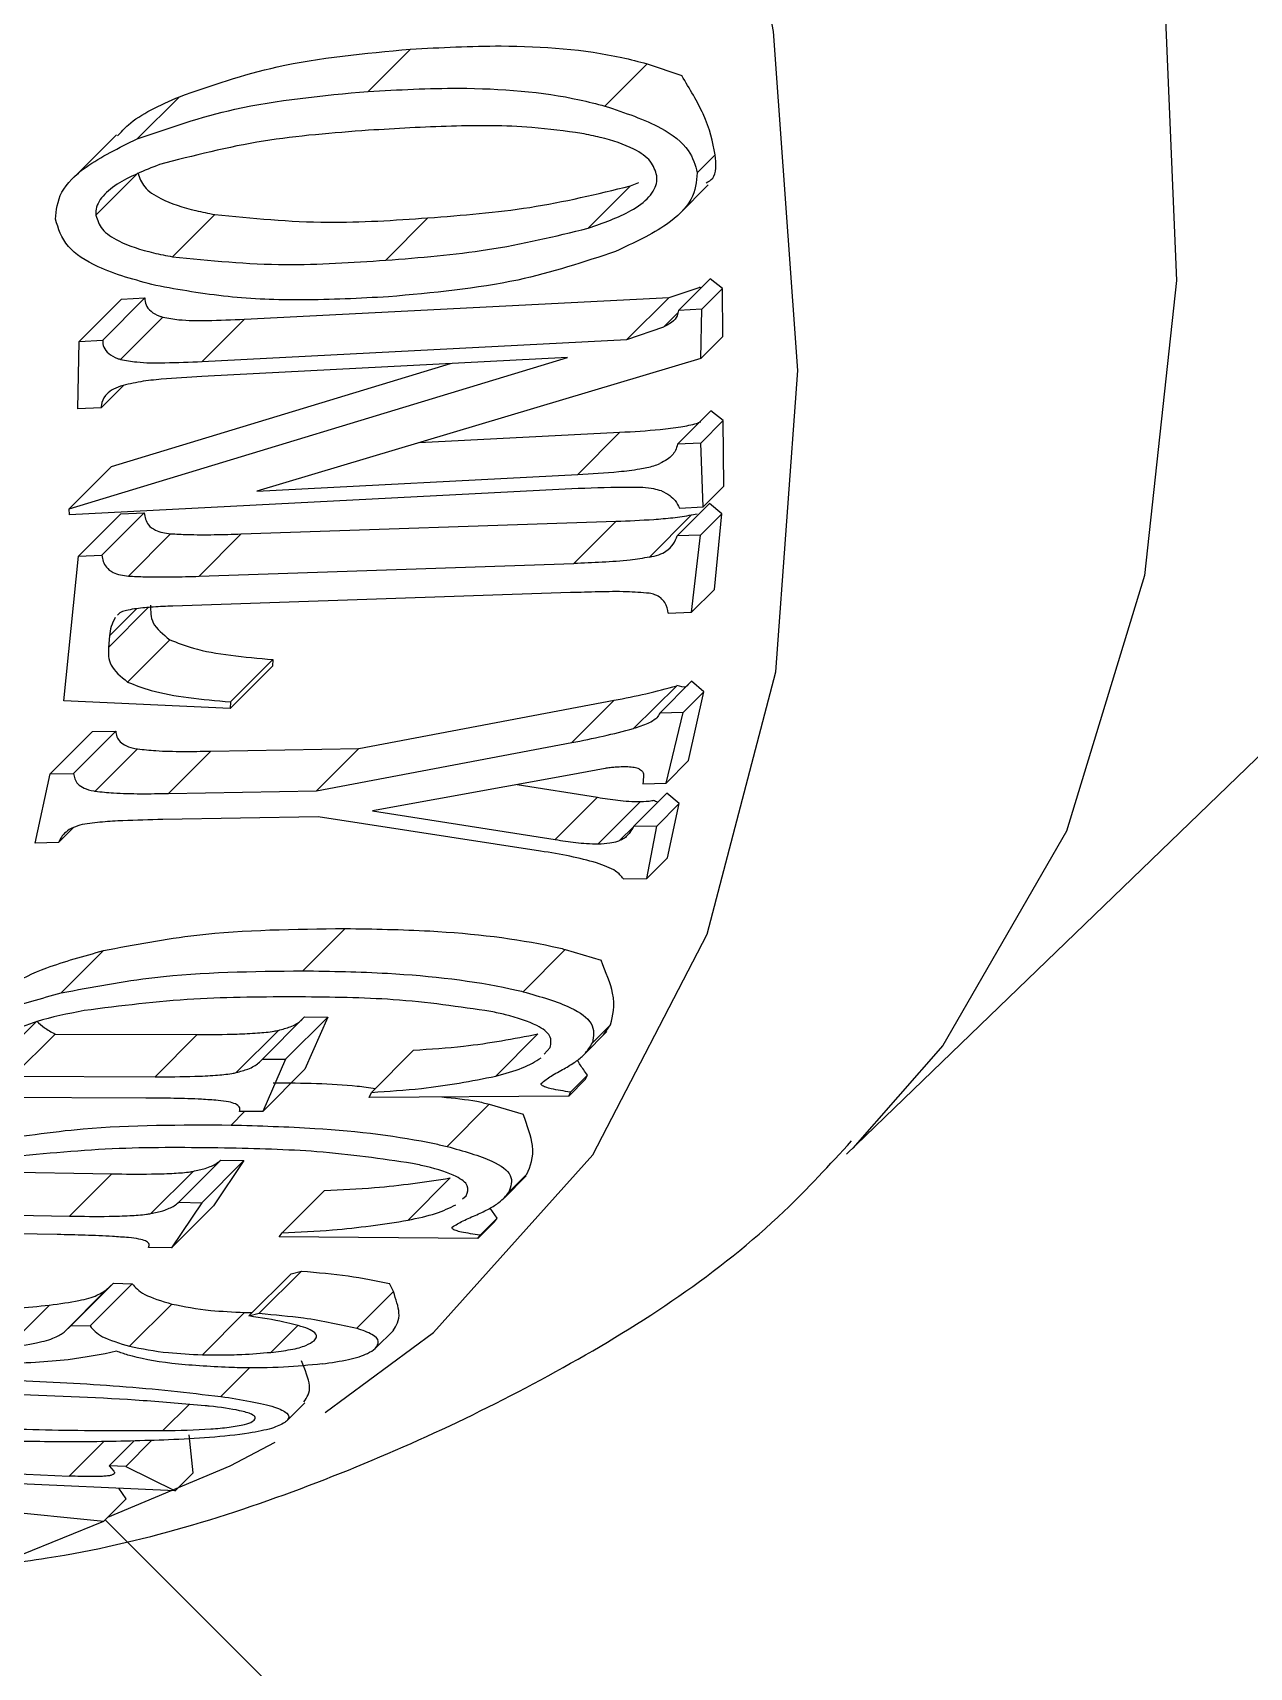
# Model space of a CAD drawing. Extents: x 1076 to 1148, y 508 to 635.
# Drawn here: x 1115.1716 to 1115.4432, y 553.81 to 554.1748 of the extents above; entities that cross this region are included whole.
import ezdxf

# ---------------------------------------------------------------- set-up
doc = ezdxf.new("R2010")
doc.units = 0
doc.header["$MEASUREMENT"] = 0
doc.layers.add('1', color=4, linetype='Continuous')
doc.layers.add('GEOMETRY', color=4, linetype='Continuous', lineweight=25)

# ---------------------------------------------------------------- blocks, each defined once
blk = doc.blocks.new('SUCTION 1235301')
at = {"layer": 'GEOMETRY'}
for p, q in [((0.56856, -2.12437), (0.9112, -1.79339)), ((0.47119, -1.87772), (0.46177, -1.88716)), ((0.51462, -1.89043), (0.52404, -1.881)), ((0.52404, -1.881), (0.53175, -1.88363)), ((0.41964, -1.88834), (0.41022, -1.89778)), ((0.40558, -1.89685), (0.39616, -1.90629)), ((0.53925, -1.9013), (0.53524, -1.90532)), ((0.41042, -1.90535), (0.401, -1.91479)), ((0.5203, -1.90826), (0.52222, -1.90747)), ((0.5203, -1.90826), (0.51088, -1.9177)), ((0.53123, -1.91446), (0.53764, -1.90804)), ((0.42753, -1.91464), (0.41811, -1.92407)), ((0.47512, -1.91539), (0.4657, -1.92483)), ((0.53103, -1.93605), (0.53811, -1.92896)), ((0.54087, -1.93116), (0.53811, -1.92896)), ((0.41194, -1.93324), (0.40252, -1.94267)), ((0.40672, -1.9335), (0.41194, -1.93324)), ((0.43417, -1.93801), (0.52893, -1.93312)), ((0.51951, -1.94255), (0.52893, -1.93312)), ((0.52893, -1.93312), (0.53567, -1.93092)), ((0.54087, -1.93116), (0.53626, -1.93578)), ((0.54093, -1.94183), (0.54087, -1.93116)), ((0.40672, -1.9335), (0.3973, -1.94294)), ((0.52778, -1.93972), (0.5309, -1.93659)), ((0.53626, -1.93578), (0.53103, -1.93605)), ((0.53599, -1.94678), (0.53626, -1.93578)), ((0.41592, -1.93753), (0.4065, -1.94697)), ((0.43417, -1.93801), (0.42475, -1.94745)), ((0.51951, -1.94255), (0.52778, -1.93972)), ((0.39697, -1.95802), (0.3973, -1.94294)), ((0.3973, -1.94294), (0.40252, -1.94267)), ((0.42475, -1.94745), (0.51951, -1.94255)), ((0.54093, -1.94183), (0.53599, -1.94678)), ((0.39505, -1.98031), (0.50628, -1.94655)), ((0.40447, -1.97087), (0.48016, -1.9479)), ((0.50628, -1.94655), (0.42468, -1.95076)), ((0.53599, -1.94678), (0.43689, -1.97637)), ((0.40715, -1.95279), (0.40219, -1.95775)), ((0.40219, -1.95775), (0.39697, -1.95802)), ((0.53828, -1.95842), (0.53081, -1.9659)), ((0.54104, -1.96062), (0.53828, -1.95842)), ((0.53604, -1.96563), (0.54104, -1.96062)), ((0.54113, -1.97528), (0.54104, -1.96062)), ((0.47313, -1.96555), (0.51796, -1.96323)), ((0.51796, -1.96323), (0.50854, -1.97267)), ((0.53604, -1.96563), (0.53081, -1.9659)), ((0.53651, -1.9799), (0.53604, -1.96563)), ((0.40447, -1.97087), (0.39505, -1.98031)), ((0.43689, -1.97637), (0.50854, -1.97267)), ((0.50865, -1.97581), (0.3951, -1.98167)), ((0.53651, -1.9799), (0.54113, -1.97528)), ((0.3951, -1.98167), (0.39505, -1.98031)), ((0.53076, -1.98634), (0.53795, -1.97914)), ((0.53129, -1.98017), (0.53651, -1.9799)), ((0.54071, -1.98143), (0.53795, -1.97914)), ((0.40655, -1.98142), (0.39713, -1.99085)), ((0.41177, -1.98124), (0.40235, -1.99068)), ((0.40655, -1.98142), (0.41177, -1.98124)), ((0.43346, -1.98593), (0.5171, -1.9831)), ((0.5171, -1.9831), (0.50768, -1.99254)), ((0.52455, -1.99112), (0.53397, -1.98168)), ((0.53397, -1.98168), (0.5352, -1.9814)), ((0.53598, -1.98616), (0.54071, -1.98143)), ((0.53904, -1.99832), (0.54071, -1.98143)), ((0.41769, -1.98588), (0.40827, -1.99531)), ((0.43346, -1.98593), (0.42404, -1.99537)), ((0.53598, -1.98616), (0.53076, -1.98634)), ((0.53398, -2.00339), (0.53598, -1.98616)), ((0.39384, -2.02313), (0.39713, -1.99085)), ((0.39713, -1.99085), (0.40235, -1.99068)), ((0.42404, -1.99537), (0.50768, -1.99254)), ((0.50693, -1.99902), (0.41816, -2.00203)), ((0.53904, -1.99832), (0.53398, -2.00339)), ((0.4127, -2.00235), (0.40381, -2.01126)), ((0.4101, -2.0026), (0.40406, -2.00865)), ((0.40637, -2.00355), (0.40586, -2.00404)), ((0.52876, -2.00357), (0.53398, -2.00339)), ((0.40406, -2.00865), (0.40381, -2.01126)), ((0.41748, -2.00954), (0.40806, -2.01897)), ((0.44041, -2.01541), (0.43099, -2.02485)), ((0.4405, -2.01397), (0.43108, -2.02341)), ((0.4405, -2.01397), (0.44041, -2.01541)), ((0.52099, -2.02935), (0.53066, -2.01981)), ((0.53393, -2.0188), (0.52685, -2.0259)), ((0.53667, -2.02118), (0.53393, -2.0188)), ((0.43099, -2.02485), (0.39384, -2.02313)), ((0.43108, -2.02341), (0.43099, -2.02485)), ((0.4597, -2.03381), (0.51668, -2.02305)), ((0.51668, -2.02305), (0.50726, -2.03249)), ((0.53205, -2.0258), (0.53667, -2.02118)), ((0.53331, -2.03651), (0.53667, -2.02118)), ((0.53205, -2.0258), (0.52685, -2.0259)), ((0.52827, -2.04156), (0.53205, -2.0258)), ((0.40022, -2.03002), (0.3908, -2.03946)), ((0.40543, -2.02993), (0.39601, -2.03937)), ((0.40022, -2.03002), (0.40543, -2.02993)), ((0.4103, -2.03389), (0.40088, -2.04333)), ((0.42664, -2.03441), (0.41722, -2.04384)), ((0.42664, -2.03441), (0.4597, -2.03381)), ((0.45028, -2.04325), (0.50726, -2.03249)), ((0.45028, -2.04325), (0.4597, -2.03381)), ((0.51464, -2.03827), (0.50663, -2.03976)), ((0.52827, -2.04156), (0.53331, -2.03651)), ((0.38742, -2.0549), (0.3908, -2.03946)), ((0.3908, -2.03946), (0.39601, -2.03937)), ((0.50663, -2.03976), (0.46276, -2.04771)), ((0.495, -2.04187), (0.51296, -2.0447)), ((0.52306, -2.04166), (0.52827, -2.04156)), ((0.41722, -2.04384), (0.45028, -2.04325)), ((0.51296, -2.0447), (0.50354, -2.05413)), ((0.52255, -2.04565), (0.51313, -2.05508)), ((0.521, -2.05122), (0.52847, -2.04374)), ((0.52621, -2.05112), (0.53121, -2.04611)), ((0.53121, -2.04611), (0.52847, -2.04374)), ((0.52856, -2.05819), (0.53121, -2.04611)), ((0.45061, -2.04903), (0.41595, -2.04965)), ((0.50024, -2.0567), (0.45061, -2.04903)), ((0.46276, -2.04771), (0.50354, -2.05413)), ((0.39598, -2.05145), (0.39263, -2.05481)), ((0.51786, -2.05437), (0.52098, -2.05125)), ((0.52621, -2.05112), (0.521, -2.05122)), ((0.52395, -2.06282), (0.52621, -2.05112)), ((0.39263, -2.05481), (0.38742, -2.0549)), ((0.52856, -2.05819), (0.52395, -2.06282)), ((0.51874, -2.06291), (0.52395, -2.06282)), ((0.45662, -2.07398), (0.4472, -2.08341)), ((0.40269, -2.07891), (0.39327, -2.08835)), ((0.49635, -2.08808), (0.50577, -2.07864)), ((0.50577, -2.07864), (0.51377, -2.08107)), ((0.44758, -2.09371), (0.43816, -2.10315)), ((0.45275, -2.09373), (0.44333, -2.10317)), ((0.44758, -2.09371), (0.45275, -2.09373)), ((0.45275, -2.09373), (0.44766, -2.1054)), ((0.38781, -2.09462), (0.37839, -2.10405)), ((0.3919, -2.09752), (0.38248, -2.10695)), ((0.3919, -2.09752), (0.42363, -2.09762)), ((0.44174, -2.0967), (0.43232, -2.10614)), ((0.49024, -2.10694), (0.49966, -2.0975)), ((0.50997, -2.10208), (0.51508, -2.09696)), ((0.51185, -2.09946), (0.51587, -2.09544)), ((0.51429, -2.09773), (0.51587, -2.09544)), ((0.42363, -2.09762), (0.41421, -2.10706)), ((0.47191, -2.10111), (0.46249, -2.11054)), ((0.50108, -2.10205), (0.50241, -2.10051)), ((0.43816, -2.10315), (0.44333, -2.10317)), ((0.44333, -2.10317), (0.43824, -2.11483)), ((0.38248, -2.10695), (0.41421, -2.10706)), ((0.44766, -2.1054), (0.43824, -2.11483)), ((0.51032, -2.1076), (0.50655, -2.11137)), ((0.50694, -2.11048), (0.51075, -2.10667)), ((0.51032, -2.1076), (0.51075, -2.10667)), ((0.41214, -2.11181), (0.37684, -2.11169)), ((0.46201, -2.11166), (0.46249, -2.11054)), ((0.50655, -2.11137), (0.46201, -2.11166)), ((0.50655, -2.11137), (0.50694, -2.11048)), ((0.43419, -2.11482), (0.43118, -2.11783)), ((0.43824, -2.11483), (0.43307, -2.11482)), ((0.47938, -2.12261), (0.48879, -2.11317)), ((0.48879, -2.11317), (0.4964, -2.11543)), ((0.42891, -2.12564), (0.41949, -2.13508)), ((0.43404, -2.12572), (0.42462, -2.13516)), ((0.43404, -2.12572), (0.42729, -2.13583)), ((0.42891, -2.12564), (0.43404, -2.12572)), ((0.37307, -2.12821), (0.40456, -2.12873)), ((0.40456, -2.12873), (0.39514, -2.13817)), ((0.42268, -2.12817), (0.41326, -2.13761)), ((0.47067, -2.13909), (0.48009, -2.12965)), ((0.4921, -2.13413), (0.49706, -2.12916)), ((0.49319, -2.13284), (0.49721, -2.12882)), ((0.49619, -2.12984), (0.49721, -2.12882)), ((0.452, -2.13242), (0.44258, -2.14186)), ((0.48286, -2.13433), (0.48367, -2.13363)), ((0.36365, -2.13764), (0.39514, -2.13817)), ((0.42462, -2.13516), (0.41787, -2.14526)), ((0.42729, -2.13583), (0.41787, -2.14526)), ((0.41949, -2.13508), (0.42462, -2.13516)), ((0.49054, -2.13859), (0.48901, -2.13636)), ((0.48999, -2.13941), (0.48622, -2.14318)), ((0.48674, -2.1424), (0.49054, -2.13859)), ((0.48999, -2.13941), (0.49054, -2.13859)), ((0.39239, -2.14228), (0.35735, -2.1417)), ((0.44194, -2.14282), (0.44258, -2.14186)), ((0.48622, -2.14318), (0.44194, -2.14282)), ((0.48622, -2.14318), (0.48674, -2.1424)), ((0.41787, -2.14526), (0.41273, -2.14518)), ((0.44456, -2.15101), (0.43514, -2.16045)), ((0.43748, -2.15985), (0.4469, -2.15042)), ((0.44456, -2.15101), (0.4469, -2.15042)), ((0.40333, -2.15461), (0.39391, -2.16404)), ((0.40493, -2.15311), (0.39551, -2.16255)), ((0.40912, -2.15324), (0.3997, -2.16268)), ((0.40333, -2.15461), (0.40493, -2.15311)), ((0.40493, -2.15311), (0.40912, -2.15324)), ((0.45924, -2.16319), (0.4674, -2.15501)), ((0.4674, -2.15501), (0.46657, -2.15318)), ((0.39064, -2.15803), (0.38122, -2.16746)), ((0.41796, -2.15778), (0.40854, -2.16722)), ((0.39391, -2.16404), (0.39551, -2.16255)), ((0.39551, -2.16255), (0.3997, -2.16268)), ((0.43419, -2.15966), (0.42477, -2.1691)), ((0.43419, -2.15966), (0.4359, -2.15968)), ((0.43514, -2.16045), (0.43748, -2.15985)), ((0.446, -2.16261), (0.44006, -2.16856)), ((0.46343, -2.16763), (0.46747, -2.16358)), ((0.4289, -2.17841), (0.43533, -2.17197)), ((0.42183, -2.18018), (0.41598, -2.18604)), ((0.44359, -2.18387), (0.44766, -2.1798)), ((0.40275, -2.18845), (0.39503, -2.19618)), ((0.40952, -2.18829), (0.40394, -2.19388)), ((0.40768, -2.19405), (0.41352, -2.18819)), ((0.42269, -2.19543), (0.42181, -2.18697)), ((0.30823, -2.19239), (0.39503, -2.19618)), ((0.41868, -2.19944), (0.30446, -2.19446)), ((0.40394, -2.19388), (0.40499, -2.19509)), ((0.40768, -2.19405), (0.40394, -2.19388)), ((0.40768, -2.19405), (0.41868, -2.19944)), ((0.42269, -2.19543), (0.41868, -2.19944)), ((0.40773, -2.20126), (0.40609, -2.19889)), ((0.40277, -2.20623), (0.40773, -2.20126)), ((0.37458, -2.20339), (0.40277, -2.20623)), ((0.38447, -2.2137), (0.40277, -2.20623))]:
    blk.add_line(p, q, dxfattribs=at)
at = {"layer": 'GEOMETRY', "flags": 128}
for points in [[(-0.12063, -0.56189), (-0.0162, -0.68045), (0.08279, -0.79993), (0.17562, -0.91943), (0.26161, -1.03807), (0.3401, -1.15497), (0.41053, -1.26927), (0.47237, -1.38012), (0.52516, -1.48669), (0.56851, -1.58821), (0.60211, -1.68392), (0.6257, -1.77311), (0.6391, -1.85512), (0.64222, -1.92934), (0.63504, -1.99522), (0.61761, -2.05228), (0.59005, -2.10009), (0.56993, -2.12303)], [(0.45219, -2.182), (0.47634, -2.16414), (0.51191, -2.12449), (0.53744, -2.07522), (0.55274, -2.01671), (0.55769, -1.94941), (0.55225, -1.87382), (0.53646, -1.79052), (0.51046, -1.70014), (0.47442, -1.60338), (0.42863, -1.50097), (0.37344, -1.39368), (0.30926, -1.28234), (0.23659, -1.1678), (0.15597, -1.05091), (0.06803, -0.93258), (-0.02658, -0.81371), (-0.12712, -0.69519), (-0.23284, -0.57793), (-0.34293, -0.46283), (-0.45656, -0.35076), (-0.57285, -0.24257)], [(0.40365, -2.20535), (0.43101, -2.19387), (0.44105, -2.18862)]]:
    blk.add_lwpolyline(points, dxfattribs=at)
at = {"layer": 'GEOMETRY'}
for points, knots in [([(0.41964, -1.88834), (0.42673, -1.88587), (0.44256, -1.88036), (0.46101, -1.87866), (0.47119, -1.87772)], [0, 0, 0, 0, 0.448154, 1, 1, 1, 1]), ([(0.47119, -1.87772), (0.47794, -1.87737), (0.494, -1.87651), (0.51234, -1.87796), (0.52217, -1.88051), (0.52404, -1.881)], [0, 0, 0, 0, 0.369437, 0.879745, 1, 1, 1, 1]), ([(0.53925, -1.9013), (0.53867, -1.89844), (0.53764, -1.89337), (0.53354, -1.88659), (0.53175, -1.88363)], [0, 0, 0, 0, 0.562728, 1, 1, 1, 1]), ([(0.40584, -1.89711), (0.40659, -1.89626), (0.40955, -1.89285), (0.41532, -1.89027), (0.41964, -1.88834)], [0, 0, 0, 0, 0.251595, 1, 1, 1, 1]), ([(0.41022, -1.89778), (0.41731, -1.89531), (0.43314, -1.8898), (0.45159, -1.8881), (0.46177, -1.88716)], [0, 0, 0, 0, 0.448154, 1, 1, 1, 1]), ([(0.46177, -1.88716), (0.46852, -1.8868), (0.48458, -1.88595), (0.50292, -1.8874), (0.51275, -1.88995), (0.51462, -1.89043)], [0, 0, 0, 0, 0.369437, 0.879745, 1, 1, 1, 1]), ([(0.51462, -1.89043), (0.51907, -1.89192), (0.5268, -1.8945), (0.53375, -1.89995), (0.53477, -1.90362), (0.53524, -1.90532)], [0, 0, 0, 0, 0.422293, 0.73284, 1, 1, 1, 1]), ([(0.46187, -1.89584), (0.45394, -1.89644), (0.43775, -1.89766), (0.42281, -1.90151), (0.41518, -1.90348)], [0, 0, 0, 0, 0.489644, 1, 1, 1, 1]), ([(0.50945, -1.89655), (0.50577, -1.89604), (0.49641, -1.89475), (0.48019, -1.89474), (0.46802, -1.89547), (0.46187, -1.89584)], [0, 0, 0, 0, 0.243651, 0.617669, 1, 1, 1, 1]), ([(0.5262, -1.90598), (0.52587, -1.90487), (0.52522, -1.90266), (0.52076, -1.89959), (0.51511, -1.89768), (0.51084, -1.89682), (0.50945, -1.89655)], [0, 0, 0, 0, 0.244953, 0.489969, 0.834273, 1, 1, 1, 1]), ([(0.39199, -1.91568), (0.39218, -1.91367), (0.39255, -1.90964), (0.39898, -1.90321), (0.40614, -1.89975), (0.41022, -1.89778)], [0, 0, 0, 0, 0.300532, 0.601218, 1, 1, 1, 1]), ([(0.41518, -1.90348), (0.41179, -1.90484), (0.40653, -1.90694), (0.40191, -1.91086), (0.40091, -1.91332), (0.40099, -1.91461), (0.401, -1.91479)], [0, 0, 0, 0, 0.457157, 0.707362, 0.959246, 1, 1, 1, 1]), ([(0.5372, -1.90758), (0.53775, -1.90729), (0.53961, -1.9063), (0.5394, -1.90337), (0.53925, -1.9013)], [0, 0, 0, 0, 0.295669, 1, 1, 1, 1]), ([(0.41042, -1.90535), (0.41075, -1.90643), (0.41142, -1.9086), (0.41595, -1.91161), (0.42171, -1.91349), (0.42611, -1.91436), (0.42753, -1.91464)], [0, 0, 0, 0, 0.238206, 0.476221, 0.831137, 1, 1, 1, 1]), ([(0.51088, -1.9177), (0.51427, -1.9165), (0.51971, -1.91458), (0.5248, -1.91078), (0.52627, -1.90799), (0.52622, -1.9064), (0.5262, -1.90598)], [0, 0, 0, 0, 0.413164, 0.661, 0.910235, 1, 1, 1, 1]), ([(0.53524, -1.90532), (0.53505, -1.90733), (0.53468, -1.91135), (0.52824, -1.91764), (0.52108, -1.92097), (0.51701, -1.92286)], [0, 0, 0, 0, 0.301389, 0.60292, 1, 1, 1, 1]), ([(0.47512, -1.91539), (0.48278, -1.91479), (0.49839, -1.91356), (0.5129, -1.91005), (0.5203, -1.90826)], [0, 0, 0, 0, 0.490617, 1, 1, 1, 1]), ([(0.401, -1.91479), (0.40134, -1.91587), (0.402, -1.91803), (0.40653, -1.92105), (0.41229, -1.92292), (0.41669, -1.92379), (0.41811, -1.92407)], [0, 0, 0, 0, 0.2382055, 0.4762212, 0.8311368, 1, 1, 1, 1]), ([(0.42753, -1.91464), (0.43588, -1.91546), (0.45141, -1.917), (0.46763, -1.9159), (0.47512, -1.91539)], [0, 0, 0, 0, 0.537742, 1, 1, 1, 1]), ([(0.41436, -1.93048), (0.40981, -1.92926), (0.40187, -1.92712), (0.39385, -1.92181), (0.39263, -1.91777), (0.39199, -1.91568)], [0, 0, 0, 0, 0.392612, 0.685296, 1, 1, 1, 1]), ([(0.4657, -1.92483), (0.47336, -1.92423), (0.48897, -1.923), (0.50348, -1.91949), (0.51088, -1.9177)], [0, 0, 0, 0, 0.490617, 1, 1, 1, 1]), ([(0.41811, -1.92407), (0.42646, -1.9249), (0.44199, -1.92644), (0.45821, -1.92534), (0.4657, -1.92483)], [0, 0, 0, 0, 0.537742, 1, 1, 1, 1]), ([(0.51701, -1.92286), (0.5099, -1.92524), (0.49432, -1.93045), (0.47617, -1.93211), (0.4663, -1.933)], [0, 0, 0, 0, 0.45634, 1, 1, 1, 1]), ([(0.41194, -1.93324), (0.41197, -1.93376), (0.41204, -1.93482), (0.41312, -1.93626), (0.41465, -1.93712), (0.4157, -1.93746), (0.41592, -1.93753)], [0, 0, 0, 0, 0.312572, 0.626934, 0.92079, 1, 1, 1, 1]), ([(0.4663, -1.933), (0.45987, -1.93334), (0.44782, -1.93398), (0.43003, -1.93329), (0.41965, -1.93143), (0.41436, -1.93048)], [0, 0, 0, 0, 0.358689, 0.672976, 1, 1, 1, 1]), ([(0.53609, -1.93098), (0.53607, -1.93098), (0.53594, -1.93096), (0.53579, -1.93094), (0.53567, -1.93092)], [0, 0, 0, 0, 0.145565, 1, 1, 1, 1]), ([(0.53103, -1.93605), (0.53097, -1.93645), (0.53084, -1.93736), (0.52978, -1.93868), (0.5284, -1.93939), (0.52778, -1.93972)], [0, 0, 0, 0, 0.306678, 0.687987, 1, 1, 1, 1]), ([(0.41592, -1.93753), (0.4171, -1.93775), (0.42019, -1.93832), (0.4265, -1.93831), (0.43139, -1.93812), (0.43417, -1.93801)], [0, 0, 0, 0, 0.211971, 0.552192, 1, 1, 1, 1]), ([(0.40252, -1.94267), (0.40255, -1.9432), (0.40262, -1.94426), (0.4037, -1.9457), (0.40523, -1.94656), (0.40628, -1.9469), (0.4065, -1.94697)], [0, 0, 0, 0, 0.312572, 0.626934, 0.92079, 1, 1, 1, 1]), ([(0.4065, -1.94697), (0.40768, -1.94719), (0.41077, -1.94776), (0.41708, -1.94775), (0.42197, -1.94756), (0.42475, -1.94745)], [0, 0, 0, 0, 0.211971, 0.552192, 1, 1, 1, 1]), ([(0.42468, -1.95076), (0.42166, -1.95095), (0.41709, -1.95123), (0.41091, -1.95186), (0.408, -1.95257), (0.40652, -1.95293)], [0, 0, 0, 0, 0.4912147, 0.7417402, 1, 1, 1, 1]), ([(0.40652, -1.95293), (0.4058, -1.95322), (0.40434, -1.95382), (0.40277, -1.95528), (0.40224, -1.95663), (0.4022, -1.95754), (0.40219, -1.95775)], [0, 0, 0, 0, 0.239865, 0.479166, 0.875306, 1, 1, 1, 1]), ([(0.51796, -1.96323), (0.52098, -1.96306), (0.52555, -1.96279), (0.53127, -1.96209), (0.53437, -1.96152), (0.53569, -1.96103), (0.53599, -1.96092)], [0, 0, 0, 0, 0.486991, 0.737228, 0.94055, 1, 1, 1, 1]), ([(0.53081, -1.9659), (0.53069, -1.96637), (0.5304, -1.96754), (0.52907, -1.96907), (0.52745, -1.96993), (0.52689, -1.97022)], [0, 0, 0, 0, 0.30614, 0.75962, 1, 1, 1, 1]), ([(0.50854, -1.97267), (0.51161, -1.97249), (0.51627, -1.97222), (0.52194, -1.97151), (0.52511, -1.97092), (0.52645, -1.9704), (0.52689, -1.97022)], [0, 0, 0, 0, 0.484618, 0.734437, 0.912391, 1, 1, 1, 1]), ([(0.52721, -1.97631), (0.52667, -1.97615), (0.5247, -1.97559), (0.51818, -1.97543), (0.51253, -1.97565), (0.50865, -1.97581)], [0, 0, 0, 0, 0.10782, 0.386062, 1, 1, 1, 1]), ([(0.52721, -1.97631), (0.52788, -1.97664), (0.52916, -1.97729), (0.53051, -1.97862), (0.531, -1.9796), (0.53129, -1.98017)], [0, 0, 0, 0, 0.311781, 0.598665, 1, 1, 1, 1]), ([(0.41177, -1.98124), (0.41193, -1.98216), (0.41217, -1.98355), (0.41396, -1.98501), (0.41578, -1.98567), (0.41708, -1.98581), (0.41769, -1.98588)], [0, 0, 0, 0, 0.465277, 0.702556, 0.861157, 1, 1, 1, 1]), ([(0.5171, -1.9831), (0.5199, -1.98298), (0.52413, -1.9828), (0.52979, -1.98234), (0.53258, -1.9819), (0.53397, -1.98168)], [0, 0, 0, 0, 0.494996, 0.745897, 1, 1, 1, 1]), ([(0.41769, -1.98588), (0.41892, -1.98594), (0.42211, -1.98611), (0.4274, -1.9861), (0.43144, -1.98599), (0.43346, -1.98593)], [0, 0, 0, 0, 0.238987, 0.618487, 1, 1, 1, 1]), ([(0.52455, -1.99112), (0.52528, -1.99095), (0.52673, -1.99061), (0.52866, -1.98959), (0.5301, -1.98813), (0.53053, -1.98696), (0.53076, -1.98634)], [0, 0, 0, 0, 0.183264, 0.366181, 0.661839, 1, 1, 1, 1]), ([(0.40235, -1.99068), (0.40251, -1.9916), (0.40275, -1.99299), (0.40454, -1.99445), (0.40636, -1.99511), (0.40766, -1.99525), (0.40827, -1.99531)], [0, 0, 0, 0, 0.465277, 0.702556, 0.861157, 1, 1, 1, 1]), ([(0.52455, -1.99112), (0.52313, -1.99134), (0.51967, -1.99188), (0.51398, -1.99228), (0.50979, -1.99245), (0.50768, -1.99254)], [0, 0, 0, 0, 0.2588521, 0.6277633, 1, 1, 1, 1]), ([(0.40827, -1.99531), (0.4095, -1.99538), (0.4127, -1.99554), (0.41798, -1.99554), (0.42202, -1.99542), (0.42404, -1.99537)], [0, 0, 0, 0, 0.238987, 0.618487, 1, 1, 1, 1]), ([(0.52452, -1.99916), (0.52283, -1.99903), (0.51915, -1.99873), (0.51319, -1.99884), (0.50902, -1.99896), (0.50693, -1.99902)], [0, 0, 0, 0, 0.296256, 0.647343, 1, 1, 1, 1]), ([(0.41816, -2.00203), (0.41672, -2.00209), (0.41401, -2.0022), (0.41064, -2.00249), (0.40835, -2.00286), (0.40707, -2.00319), (0.40656, -2.00345), (0.40637, -2.00355)], [0, 0, 0, 0, 0.352117, 0.658637, 0.817784, 0.929647, 1, 1, 1, 1]), ([(0.41323, -2.00182), (0.4132, -2.00316), (0.41314, -2.00596), (0.416, -2.00831), (0.41748, -2.00954)], [0, 0, 0, 0, 0.481096, 1, 1, 1, 1]), ([(0.52876, -2.00357), (0.5286, -2.00277), (0.52837, -2.0016), (0.52721, -2.00024), (0.52605, -1.9995), (0.52496, -1.99926), (0.52452, -1.99916)], [0, 0, 0, 0, 0.472775, 0.689047, 0.871782, 1, 1, 1, 1]), ([(0.40532, -2.00456), (0.40498, -2.00524), (0.40428, -2.0066), (0.40413, -2.00796), (0.40406, -2.00865)], [0, 0, 0, 0, 0.495262, 1, 1, 1, 1]), ([(0.41748, -2.00954), (0.41917, -2.0102), (0.42533, -2.01262), (0.43413, -2.0134), (0.4405, -2.01397)], [0, 0, 0, 0, 0.27537, 1, 1, 1, 1]), ([(0.40381, -2.01126), (0.40378, -2.0126), (0.40372, -2.01539), (0.40658, -2.01775), (0.40806, -2.01897)], [0, 0, 0, 0, 0.481096, 1, 1, 1, 1]), ([(0.40806, -2.01897), (0.40975, -2.01964), (0.41591, -2.02205), (0.42471, -2.02284), (0.43108, -2.02341)], [0, 0, 0, 0, 0.2753697, 1, 1, 1, 1]), ([(0.51668, -2.02305), (0.51907, -2.02258), (0.52388, -2.02163), (0.52839, -2.02044), (0.53065, -2.01985)], [0, 0, 0, 0, 0.4980935, 1, 1, 1, 1]), ([(0.53331, -2.01942), (0.53315, -2.01967), (0.53274, -2.02031), (0.53147, -2.01998), (0.53069, -2.01978)], [0, 0, 0, 0, 0.3845139, 1, 1, 1, 1]), ([(0.52685, -2.0259), (0.52669, -2.02625), (0.52637, -2.02695), (0.52468, -2.0281), (0.5227, -2.02887), (0.52126, -2.02928), (0.52099, -2.02935)], [0, 0, 0, 0, 0.255924, 0.511916, 0.909743, 1, 1, 1, 1]), ([(0.40543, -2.02993), (0.40557, -2.03076), (0.40577, -2.03196), (0.40768, -2.03326), (0.40924, -2.03372), (0.41019, -2.03388), (0.4103, -2.03389)], [0, 0, 0, 0, 0.5134051, 0.7409912, 0.9704521, 1, 1, 1, 1]), ([(0.50726, -2.03249), (0.50961, -2.03202), (0.51433, -2.03109), (0.51876, -2.02994), (0.52099, -2.02935)], [0, 0, 0, 0, 0.498181, 1, 1, 1, 1]), ([(0.4103, -2.03389), (0.41164, -2.03404), (0.41489, -2.03439), (0.42045, -2.03448), (0.42457, -2.03443), (0.42664, -2.03441)], [0, 0, 0, 0, 0.259045, 0.627564, 1, 1, 1, 1]), ([(0.51873, -2.03791), (0.51813, -2.03793), (0.51714, -2.03796), (0.51577, -2.0381), (0.51502, -2.03821), (0.51464, -2.03827)], [0, 0, 0, 0, 0.437054, 0.717076, 1, 1, 1, 1]), ([(0.52231, -2.03839), (0.52195, -2.03827), (0.52121, -2.03803), (0.51991, -2.03791), (0.51906, -2.03791), (0.51873, -2.03791)], [0, 0, 0, 0, 0.369558, 0.755437, 1, 1, 1, 1]), ([(0.52231, -2.03839), (0.52249, -2.03849), (0.52314, -2.03889), (0.52331, -2.04004), (0.52316, -2.04102), (0.52306, -2.04166)], [0, 0, 0, 0, 0.117015, 0.435023, 1, 1, 1, 1]), ([(0.39601, -2.03937), (0.39615, -2.0402), (0.39635, -2.04139), (0.39826, -2.0427), (0.39982, -2.04316), (0.40077, -2.04331), (0.40088, -2.04333)], [0, 0, 0, 0, 0.513405, 0.740991, 0.970452, 1, 1, 1, 1]), ([(0.40088, -2.04333), (0.40222, -2.04348), (0.40547, -2.04383), (0.41103, -2.04392), (0.41515, -2.04387), (0.41722, -2.04384)], [0, 0, 0, 0, 0.259045, 0.627564, 1, 1, 1, 1]), ([(0.51296, -2.0447), (0.51447, -2.04492), (0.51674, -2.04526), (0.51994, -2.0456), (0.52168, -2.04563), (0.52255, -2.04565)], [0, 0, 0, 0, 0.49363, 0.744215, 1, 1, 1, 1]), ([(0.52255, -2.04565), (0.52342, -2.04561), (0.52439, -2.04556), (0.52531, -2.04541), (0.52542, -2.0454)], [0, 0, 0, 0, 0.888915, 1, 1, 1, 1]), ([(0.52645, -2.04577), (0.52627, -2.04573), (0.52596, -2.04566), (0.52558, -2.04548), (0.52542, -2.0454)], [0, 0, 0, 0, 0.575563, 1, 1, 1, 1]), ([(0.41595, -2.04965), (0.41298, -2.04973), (0.4085, -2.04984), (0.40242, -2.05014), (0.39945, -2.05058), (0.39795, -2.0508)], [0, 0, 0, 0, 0.493576, 0.743801, 1, 1, 1, 1]), ([(0.39795, -2.0508), (0.39727, -2.051), (0.39572, -2.05143), (0.39364, -2.05284), (0.39304, -2.05401), (0.39263, -2.05481)], [0, 0, 0, 0, 0.200793, 0.458279, 1, 1, 1, 1]), ([(0.521, -2.05122), (0.52076, -2.05166), (0.52035, -2.05242), (0.51951, -2.05339), (0.51872, -2.05403), (0.51806, -2.05429), (0.51786, -2.05437)], [0, 0, 0, 0, 0.401694, 0.692357, 0.906561, 1, 1, 1, 1]), ([(0.51272, -2.0593), (0.5108, -2.05879), (0.50692, -2.05777), (0.50248, -2.05706), (0.50024, -2.0567)], [0, 0, 0, 0, 0.495311, 1, 1, 1, 1]), ([(0.50354, -2.05413), (0.50505, -2.05436), (0.50732, -2.0547), (0.51052, -2.05504), (0.51226, -2.05507), (0.51313, -2.05508)], [0, 0, 0, 0, 0.49363, 0.744215, 1, 1, 1, 1]), ([(0.51313, -2.05508), (0.514, -2.05504), (0.51554, -2.05497), (0.5171, -2.05462), (0.51775, -2.05441), (0.51786, -2.05437)], [0, 0, 0, 0, 0.5122, 0.913401, 1, 1, 1, 1]), ([(0.51874, -2.06291), (0.51826, -2.06231), (0.51714, -2.0609), (0.51433, -2.05988), (0.51272, -2.0593)], [0, 0, 0, 0, 0.427082, 1, 1, 1, 1]), ([(0.40269, -2.07891), (0.40955, -2.0776), (0.42666, -2.07432), (0.4454, -2.0741), (0.45662, -2.07398)], [0, 0, 0, 0, 0.4014137, 1, 1, 1, 1]), ([(0.45662, -2.07398), (0.46296, -2.07408), (0.47938, -2.07436), (0.49602, -2.07635), (0.50481, -2.07841), (0.50577, -2.07864)], [0, 0, 0, 0, 0.359354, 0.930088, 1, 1, 1, 1]), ([(0.38108, -2.08825), (0.38152, -2.08769), (0.38307, -2.08573), (0.39028, -2.08232), (0.39828, -2.08012), (0.40269, -2.07891)], [0, 0, 0, 0, 0.150711, 0.532913, 1, 1, 1, 1]), ([(0.51587, -2.09544), (0.5164, -2.09338), (0.51734, -2.08978), (0.51483, -2.08368), (0.51377, -2.08107)], [0, 0, 0, 0, 0.573035, 1, 1, 1, 1]), ([(0.39327, -2.08835), (0.40013, -2.08703), (0.41724, -2.08375), (0.43598, -2.08354), (0.4472, -2.08341)], [0, 0, 0, 0, 0.401414, 1, 1, 1, 1]), ([(0.4472, -2.08341), (0.45354, -2.08352), (0.46996, -2.0838), (0.4866, -2.08579), (0.49539, -2.08785), (0.49635, -2.08808)], [0, 0, 0, 0, 0.359354, 0.9300878, 1, 1, 1, 1]), ([(0.37166, -2.09769), (0.3721, -2.09713), (0.37365, -2.09517), (0.38086, -2.09175), (0.38886, -2.08956), (0.39327, -2.08835)], [0, 0, 0, 0, 0.150711, 0.532913, 1, 1, 1, 1]), ([(0.44649, -2.08924), (0.4386, -2.08925), (0.42242, -2.08928), (0.40654, -2.09126), (0.39841, -2.09228)], [0, 0, 0, 0, 0.4874772, 1, 1, 1, 1]), ([(0.48918, -2.0925), (0.48208, -2.09145), (0.46877, -2.08948), (0.45358, -2.08931), (0.44649, -2.08924)], [0, 0, 0, 0, 0.533585, 1, 1, 1, 1]), ([(0.49635, -2.08808), (0.5002, -2.08917), (0.50698, -2.09111), (0.51255, -2.09522), (0.51209, -2.09801), (0.51185, -2.09946)], [0, 0, 0, 0, 0.386245, 0.681336, 1, 1, 1, 1]), ([(0.39841, -2.09228), (0.39472, -2.09301), (0.38823, -2.09432), (0.38136, -2.09717), (0.37879, -2.09938), (0.37816, -2.10061), (0.37804, -2.10084)], [0, 0, 0, 0, 0.3690355, 0.650794, 0.9329672, 1, 1, 1, 1]), ([(0.50241, -2.10051), (0.50257, -2.09964), (0.50288, -2.0979), (0.49936, -2.09528), (0.49421, -2.09358), (0.49027, -2.09273), (0.48918, -2.0925)], [0, 0, 0, 0, 0.257328, 0.515038, 0.866506, 1, 1, 1, 1]), ([(0.38781, -2.09462), (0.38834, -2.09512), (0.38942, -2.09614), (0.39107, -2.09706), (0.3919, -2.09752)], [0, 0, 0, 0, 0.496113, 1, 1, 1, 1]), ([(0.42363, -2.09762), (0.42659, -2.09762), (0.43107, -2.09761), (0.43682, -2.09734), (0.43999, -2.09705), (0.44143, -2.09676), (0.44174, -2.0967)], [0, 0, 0, 0, 0.48676, 0.73709, 0.942276, 1, 1, 1, 1]), ([(0.44174, -2.0967), (0.44266, -2.09645), (0.4448, -2.09586), (0.44641, -2.09491), (0.44702, -2.09428), (0.44717, -2.09412)], [0, 0, 0, 0, 0.361315, 0.838173, 1, 1, 1, 1]), ([(0.47191, -2.10111), (0.47568, -2.10087), (0.48542, -2.10025), (0.49425, -2.09855), (0.49966, -2.0975)], [0, 0, 0, 0, 0.386735, 1, 1, 1, 1]), ([(0.5055, -2.10527), (0.50638, -2.10476), (0.50813, -2.10373), (0.51045, -2.1018), (0.51132, -2.10035), (0.51185, -2.09946)], [0, 0, 0, 0, 0.279538, 0.559072, 1, 1, 1, 1]), ([(0.43232, -2.10614), (0.43324, -2.10588), (0.43539, -2.1053), (0.43717, -2.10421), (0.43789, -2.10345), (0.43816, -2.10315)], [0, 0, 0, 0, 0.317656, 0.736895, 1, 1, 1, 1]), ([(0.49024, -2.10694), (0.49235, -2.10636), (0.49656, -2.10519), (0.49911, -2.10363), (0.50038, -2.10285)], [0, 0, 0, 0, 0.498905, 1, 1, 1, 1]), ([(0.51075, -2.10667), (0.51016, -2.1059), (0.50928, -2.10475), (0.50868, -2.10369), (0.50848, -2.10333)], [0, 0, 0, 0, 0.662214, 1, 1, 1, 1]), ([(0.41421, -2.10706), (0.41717, -2.10706), (0.42165, -2.10705), (0.42741, -2.10678), (0.43057, -2.10649), (0.43201, -2.1062), (0.43232, -2.10614)], [0, 0, 0, 0, 0.48676, 0.73709, 0.942276, 1, 1, 1, 1]), ([(0.4406, -2.10839), (0.44708, -2.10845), (0.45514, -2.10853), (0.46203, -2.10947), (0.46337, -2.10966)], [0, 0, 0, 0, 0.804678, 1, 1, 1, 1]), ([(0.46249, -2.11054), (0.46626, -2.1103), (0.476, -2.10969), (0.48483, -2.10798), (0.49024, -2.10694)], [0, 0, 0, 0, 0.386735, 1, 1, 1, 1]), ([(0.50694, -2.11048), (0.50544, -2.11027), (0.50341, -2.10998), (0.50134, -2.10941), (0.50052, -2.10901), (0.50037, -2.10868), (0.50042, -2.10854), (0.50043, -2.10851)], [0, 0, 0, 0, 0.506485, 0.684935, 0.865152, 0.973936, 1, 1, 1, 1]), ([(0.50043, -2.10851), (0.50111, -2.10797), (0.5025, -2.10686), (0.50449, -2.1058), (0.5055, -2.10527)], [0, 0, 0, 0, 0.489175, 1, 1, 1, 1]), ([(0.42826, -2.11234), (0.42704, -2.11225), (0.42384, -2.11202), (0.41842, -2.11186), (0.41424, -2.11183), (0.41214, -2.11181)], [0, 0, 0, 0, 0.235925, 0.616735, 1, 1, 1, 1]), ([(0.47823, -2.11156), (0.48096, -2.11183), (0.48483, -2.11221), (0.48789, -2.11295), (0.48879, -2.11317)], [0, 0, 0, 0, 0.70359, 1, 1, 1, 1]), ([(0.43307, -2.11482), (0.43315, -2.11446), (0.43326, -2.11386), (0.43226, -2.11311), (0.4306, -2.1126), (0.42908, -2.11243), (0.42826, -2.11234)], [0, 0, 0, 0, 0.320371, 0.535546, 0.751197, 1, 1, 1, 1]), ([(0.49721, -2.12882), (0.498, -2.12698), (0.49937, -2.12377), (0.49729, -2.11792), (0.4964, -2.11543)], [0, 0, 0, 0, 0.57303, 1, 1, 1, 1]), ([(0.37696, -2.12146), (0.38396, -2.12039), (0.40139, -2.11773), (0.42003, -2.11779), (0.43118, -2.11783)], [0, 0, 0, 0, 0.401414, 1, 1, 1, 1]), ([(0.43118, -2.11783), (0.43747, -2.11801), (0.45374, -2.11848), (0.46999, -2.12046), (0.47845, -2.1224), (0.47938, -2.12261)], [0, 0, 0, 0, 0.359353, 0.930078, 1, 1, 1, 1]), ([(0.3704, -2.21696), (0.377, -2.21621), (0.40479, -2.21307), (0.45051, -2.19904), (0.50583, -2.17332), (0.54621, -2.14692), (0.56476, -2.12672), (0.56968, -2.12136)], [0, 0, 0, 0, 0.086166, 0.362531, 0.633187, 0.902696, 1, 1, 1, 1]), ([(0.4297, -2.12296), (0.42186, -2.12287), (0.40578, -2.12268), (0.38975, -2.12421), (0.38153, -2.12499)], [0, 0, 0, 0, 0.487477, 1, 1, 1, 1]), ([(0.47165, -2.12641), (0.46474, -2.12539), (0.45179, -2.12348), (0.43673, -2.12312), (0.4297, -2.12296)], [0, 0, 0, 0, 0.533583, 1, 1, 1, 1]), ([(0.47938, -2.12261), (0.48304, -2.12363), (0.48952, -2.12543), (0.49448, -2.12912), (0.49363, -2.13157), (0.49319, -2.13284)], [0, 0, 0, 0, 0.38626, 0.681352, 1, 1, 1, 1]), ([(0.42268, -2.12817), (0.42363, -2.12796), (0.42584, -2.12748), (0.42778, -2.12655), (0.42859, -2.12589), (0.42891, -2.12564)], [0, 0, 0, 0, 0.317637, 0.736872, 1, 1, 1, 1]), ([(0.48367, -2.13363), (0.48395, -2.13287), (0.4845, -2.13134), (0.48138, -2.129), (0.4765, -2.12744), (0.47269, -2.12663), (0.47165, -2.12641)], [0, 0, 0, 0, 0.257333, 0.515047, 0.86651, 1, 1, 1, 1]), ([(0.40456, -2.12873), (0.4075, -2.12877), (0.41195, -2.12882), (0.4177, -2.12866), (0.42089, -2.12845), (0.42236, -2.12822), (0.42268, -2.12817)], [0, 0, 0, 0, 0.486758, 0.73709, 0.942291, 1, 1, 1, 1]), ([(0.452, -2.13242), (0.45578, -2.13226), (0.46555, -2.13186), (0.47456, -2.13049), (0.48009, -2.12965)], [0, 0, 0, 0, 0.386794, 1, 1, 1, 1]), ([(0.48606, -2.13784), (0.48701, -2.1374), (0.48889, -2.13653), (0.49147, -2.13486), (0.49254, -2.13361), (0.49319, -2.13284)], [0, 0, 0, 0, 0.279555, 0.559106, 1, 1, 1, 1]), ([(0.39514, -2.13817), (0.39808, -2.1382), (0.40253, -2.13826), (0.40828, -2.1381), (0.41147, -2.13789), (0.41294, -2.13766), (0.41326, -2.13761)], [0, 0, 0, 0, 0.4867584, 0.7370899, 0.9422915, 1, 1, 1, 1]), ([(0.41326, -2.13761), (0.41421, -2.1374), (0.41642, -2.13692), (0.41836, -2.13599), (0.41917, -2.13533), (0.41949, -2.13508)], [0, 0, 0, 0, 0.317637, 0.736872, 1, 1, 1, 1]), ([(0.47067, -2.13909), (0.47284, -2.13861), (0.4772, -2.13765), (0.47995, -2.13632), (0.48132, -2.13565)], [0, 0, 0, 0, 0.498904, 1, 1, 1, 1]), ([(0.44258, -2.14186), (0.44636, -2.1417), (0.45613, -2.1413), (0.46514, -2.13993), (0.47067, -2.13909)], [0, 0, 0, 0, 0.386794, 1, 1, 1, 1]), ([(0.48674, -2.1424), (0.48528, -2.1422), (0.48331, -2.14192), (0.48133, -2.1414), (0.48057, -2.14104), (0.48047, -2.14075), (0.48054, -2.14062), (0.48056, -2.1406)], [0, 0, 0, 0, 0.506393, 0.684871, 0.865115, 0.973881, 1, 1, 1, 1]), ([(0.48056, -2.1406), (0.48131, -2.14013), (0.48286, -2.13918), (0.48498, -2.13829), (0.48606, -2.13784)], [0, 0, 0, 0, 0.489174, 1, 1, 1, 1]), ([(0.40832, -2.14296), (0.40712, -2.14287), (0.40398, -2.14262), (0.39862, -2.14241), (0.39447, -2.14233), (0.39239, -2.14228)], [0, 0, 0, 0, 0.235925, 0.616735, 1, 1, 1, 1]), ([(0.41273, -2.14518), (0.41286, -2.14487), (0.41307, -2.14435), (0.41217, -2.14369), (0.41061, -2.14322), (0.40912, -2.14305), (0.40832, -2.14296)], [0, 0, 0, 0, 0.320377, 0.535554, 0.751207, 1, 1, 1, 1]), ([(0.4469, -2.15042), (0.45048, -2.15074), (0.45777, -2.1514), (0.4636, -2.15257), (0.46657, -2.15318)], [0, 0, 0, 0, 0.490634, 1, 1, 1, 1]), ([(0.39064, -2.15803), (0.39293, -2.15772), (0.39707, -2.15715), (0.40147, -2.15591), (0.40273, -2.15502), (0.40333, -2.15461)], [0, 0, 0, 0, 0.394477, 0.713397, 1, 1, 1, 1]), ([(0.40912, -2.15324), (0.40982, -2.15406), (0.41128, -2.15578), (0.41568, -2.1571), (0.41796, -2.15778)], [0, 0, 0, 0, 0.482178, 1, 1, 1, 1]), ([(0.46737, -2.16367), (0.46808, -2.16258), (0.46932, -2.16066), (0.46798, -2.15672), (0.4674, -2.15501)], [0, 0, 0, 0, 0.56764, 1, 1, 1, 1]), ([(0.36658, -2.1588), (0.37216, -2.15889), (0.38034, -2.15903), (0.38816, -2.15827), (0.39064, -2.15803)], [0, 0, 0, 0, 0.681853, 1, 1, 1, 1]), ([(0.41796, -2.15778), (0.42069, -2.15832), (0.42536, -2.15925), (0.43159, -2.15954), (0.43419, -2.15966)], [0, 0, 0, 0, 0.583075, 1, 1, 1, 1]), ([(0.3997, -2.16268), (0.4004, -2.1635), (0.40186, -2.16522), (0.40626, -2.16653), (0.40854, -2.16722)], [0, 0, 0, 0, 0.482178, 1, 1, 1, 1]), ([(0.4479, -2.16312), (0.44633, -2.16266), (0.44274, -2.1616), (0.43788, -2.16086), (0.43514, -2.16045)], [0, 0, 0, 0, 0.43643, 1, 1, 1, 1]), ([(0.43748, -2.15985), (0.44088, -2.16016), (0.4492, -2.1609), (0.45551, -2.16234), (0.45924, -2.16319)], [0, 0, 0, 0, 0.408243, 1, 1, 1, 1]), ([(0.44969, -2.16597), (0.44992, -2.16569), (0.45048, -2.16501), (0.44992, -2.164), (0.44852, -2.16339), (0.4479, -2.16312)], [0, 0, 0, 0, 0.278132, 0.679553, 1, 1, 1, 1]), ([(0.46335, -2.1677), (0.46373, -2.16717), (0.46449, -2.1661), (0.46293, -2.16451), (0.46049, -2.16364), (0.45924, -2.16319)], [0, 0, 0, 0, 0.32823, 0.656901, 1, 1, 1, 1]), ([(0.38122, -2.16746), (0.38351, -2.16715), (0.38765, -2.16659), (0.39205, -2.16535), (0.39331, -2.16446), (0.39391, -2.16404)], [0, 0, 0, 0, 0.394477, 0.713397, 1, 1, 1, 1]), ([(0.44006, -2.16856), (0.44159, -2.16838), (0.44466, -2.16801), (0.44813, -2.16707), (0.44918, -2.16633), (0.44969, -2.16597)], [0, 0, 0, 0, 0.335724, 0.673848, 1, 1, 1, 1]), ([(0.40564, -2.16833), (0.4022, -2.16904), (0.39677, -2.17016), (0.39, -2.17065), (0.38752, -2.17083)], [0, 0, 0, 0, 0.633227, 1, 1, 1, 1]), ([(0.43068, -2.17194), (0.42626, -2.17171), (0.41748, -2.17126), (0.4096, -2.1697), (0.40644, -2.16861), (0.40564, -2.16833)], [0, 0, 0, 0, 0.430739, 0.854312, 1, 1, 1, 1]), ([(0.40854, -2.16722), (0.41127, -2.16776), (0.41594, -2.16868), (0.42217, -2.16898), (0.42477, -2.1691)], [0, 0, 0, 0, 0.583075, 1, 1, 1, 1]), ([(0.42477, -2.1691), (0.42622, -2.16913), (0.42911, -2.16918), (0.43432, -2.16904), (0.43791, -2.16874), (0.44006, -2.16856)], [0, 0, 0, 0, 0.285813, 0.570964, 1, 1, 1, 1]), ([(0.44741, -2.17958), (0.44813, -2.17861), (0.44949, -2.17674), (0.4477, -2.17246), (0.44686, -2.17043)], [0, 0, 0, 0, 0.525581, 1, 1, 1, 1]), ([(0.4515, -2.17114), (0.45355, -2.17084), (0.45766, -2.17025), (0.46163, -2.16898), (0.46284, -2.16808), (0.46335, -2.1677)], [0, 0, 0, 0, 0.365795, 0.733768, 1, 1, 1, 1]), ([(0.38752, -2.17083), (0.38473, -2.17096), (0.37953, -2.17122), (0.37183, -2.17128), (0.36706, -2.17116), (0.36466, -2.17111)], [0, 0, 0, 0, 0.365296, 0.680194, 1, 1, 1, 1]), ([(0.4515, -2.17114), (0.44867, -2.17142), (0.44273, -2.17201), (0.4355, -2.17207), (0.43151, -2.17196), (0.43068, -2.17194)], [0, 0, 0, 0, 0.420097, 0.879122, 1, 1, 1, 1]), ([(0.38236, -2.1748), (0.3905, -2.17516), (0.40704, -2.17589), (0.42154, -2.17756), (0.4289, -2.17841)], [0, 0, 0, 0, 0.492288, 1, 1, 1, 1]), ([(0.42536, -2.18047), (0.4208, -2.18007), (0.40724, -2.1789), (0.3925, -2.17833), (0.38272, -2.17795)], [0, 0, 0, 0, 0.336422, 1, 1, 1, 1]), ([(0.43614, -2.18386), (0.43638, -2.1836), (0.43687, -2.18309), (0.43581, -2.18228), (0.43249, -2.18134), (0.42849, -2.1808), (0.42567, -2.1805), (0.42536, -2.18047)], [0, 0, 0, 0, 0.168792, 0.338034, 0.556919, 0.951285, 1, 1, 1, 1]), ([(0.4289, -2.17841), (0.43343, -2.17912), (0.43988, -2.18012), (0.44405, -2.18212), (0.44424, -2.18335), (0.44341, -2.18403), (0.44319, -2.18421)], [0, 0, 0, 0, 0.4958758, 0.7077705, 0.9208638, 1, 1, 1, 1]), ([(0.41598, -2.18604), (0.41958, -2.18596), (0.42466, -2.18585), (0.43083, -2.1853), (0.43416, -2.18474), (0.43564, -2.18419), (0.43606, -2.18391), (0.43614, -2.18386)], [0, 0, 0, 0, 0.4496926, 0.6331825, 0.8185227, 0.9659324, 1, 1, 1, 1]), ([(0.44319, -2.18421), (0.44233, -2.18467), (0.44062, -2.18558), (0.43465, -2.18678), (0.42661, -2.18764), (0.42031, -2.18795), (0.41724, -2.1881)], [0, 0, 0, 0, 0.211839, 0.423826, 0.719048, 1, 1, 1, 1]), ([(0.41724, -2.1881), (0.41154, -2.18828), (0.40018, -2.18862), (0.38309, -2.18847), (0.37202, -2.18811), (0.36644, -2.18793)], [0, 0, 0, 0, 0.3325988, 0.6638815, 1, 1, 1, 1]), ([(0.37006, -2.18522), (0.37755, -2.18549), (0.3926, -2.18604), (0.40816, -2.18604), (0.41598, -2.18604)], [0, 0, 0, 0, 0.497127, 1, 1, 1, 1]), ([(0.40485, -2.19584), (0.40471, -2.1959), (0.40444, -2.19602), (0.40358, -2.19617), (0.40219, -2.19628), (0.39922, -2.19634), (0.39678, -2.19625), (0.39503, -2.19618)], [0, 0, 0, 0, 0.096825, 0.194075, 0.30919, 0.502436, 1, 1, 1, 1]), ([(0.40499, -2.19509), (0.40505, -2.19516), (0.40518, -2.1953), (0.40523, -2.19555), (0.40499, -2.19573), (0.40485, -2.19584)], [0, 0, 0, 0, 0.2771023, 0.5543576, 1, 1, 1, 1])]:
    blk.add_open_spline(points, degree=3, knots=knots, dxfattribs=at)
blk = doc.blocks.new('2026 TX')
at = {"layer": '1', "color": 3}
blk.add_line((39.42532, 34.04923), (42.02511, 31.45422), dxfattribs=at)
blk.add_open_spline([(37.71333, 37.71364), (38.0546, 37.3744), (38.73714, 36.69591), (39.77371, 35.69292), (40.81787, 34.70071), (41.52059, 34.05084), (41.87194, 33.7259)], degree=3, knots=[0, 0, 0, 0, 0.25, 0.500002, 0.750002, 1, 1, 1, 1], dxfattribs=at)
blk.add_blockref('SUCTION 1235301', (39.02225, 36.25517), dxfattribs=at)

msp = doc.modelspace()

# ---------------------------------------------------------------- block references
at = {"layer": '1'}
msp.add_blockref('2026 TX', (1075.76246, 519.79368), dxfattribs=at)

doc.saveas('drawing.dxf')
